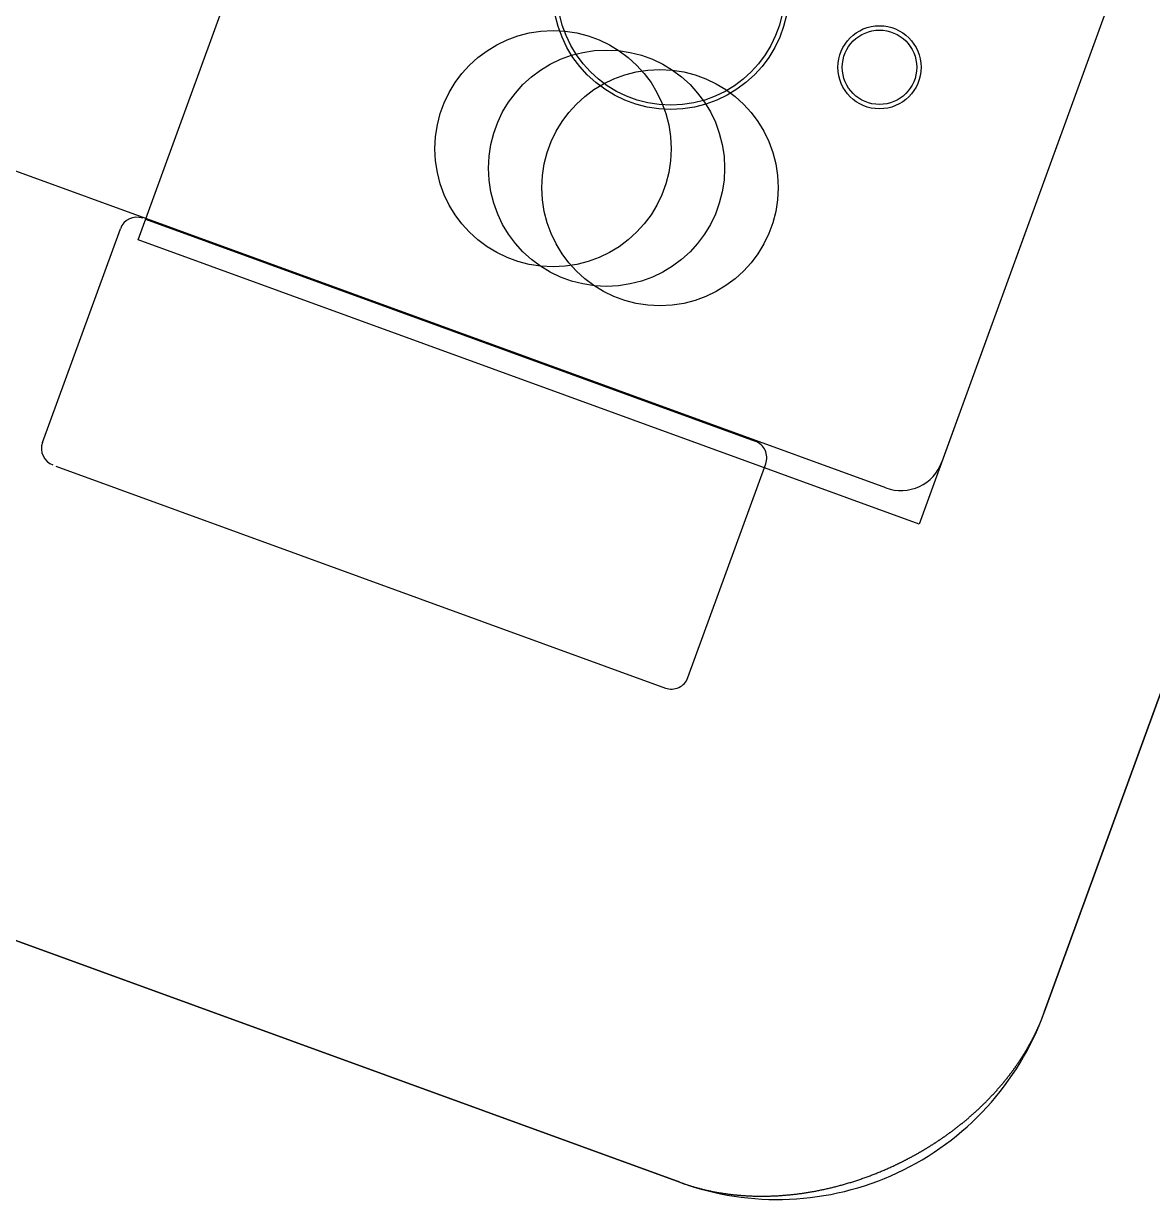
# Model space of a CAD drawing. Extents: x -14 to 315, y -179 to 16.
# Drawn here: x 98.6 to 124.41, y -120.1 to -93.24 of the extents above; entities that cross this region are included whole.
import ezdxf

# ---------------------------------------------------------------- set-up
doc = ezdxf.new("R2010")
doc.units = 0
doc.layers.add('BLACK', color=7, linetype='CONTINUOUS')

msp = doc.modelspace()

# ---------------------------------------------------------------- linework, layer by layer
at = {"layer": 'BLACK', "linetype": 'CONTINUOUS'}
for p, q in [((101.223729, -98.177889), (107.722111, -80.323729)), ((118.316047, -103.845586), (68.077653, -85.560263)), ((125.818003, -86.157979), (119.597744, -103.24796)), ((125.576271, -86.822111), (119.077889, -104.676271)), ((101.394739, -97.708042), (115.33038, -102.780201)), ((99.037771, -102.80957), (100.816276, -97.92317)), ((119.077889, -104.676271), (101.223729, -98.177889)), ((128.324245, -98.276868), (121.936666, -115.826557)), ((99.342618, -103.346198), (113.27826, -108.418357)), ((113.790945, -108.179288), (115.569449, -103.292886)), ((121.936698, -115.826481), (125.185889, -106.899402)), ((113.605551, -119.711362), (95.75133, -113.212941)), ((95.751407, -113.21297), (113.605566, -119.711352)), ((121.839051, -116.073766), (121.842969, -116.064546)), ((121.842969, -116.064546), (121.846869, -116.055318)), ((121.846869, -116.055318), (121.850745, -116.046093)), ((121.850745, -116.046093), (121.854604, -116.036861)), ((121.854604, -116.036861), (121.858439, -116.02763)), ((121.858439, -116.02763), (121.862256, -116.018393)), ((121.862256, -116.018393), (121.86605, -116.009158)), ((121.86605, -116.009158), (121.869826, -115.999916)), ((121.869826, -115.999916), (121.873579, -115.990676)), ((121.873579, -115.990676), (121.877313, -115.981429)), ((121.877313, -115.981429), (121.881025, -115.972185)), ((121.881025, -115.972185), (121.884718, -115.962933)), ((121.884718, -115.962933), (121.888389, -115.953684)), ((121.888389, -115.953684), (121.892041, -115.944427)), ((121.892041, -115.944427), (121.89567, -115.935173)), ((121.89567, -115.935173), (121.899281, -115.925912)), ((121.899281, -115.925912), (121.902869, -115.916654)), ((121.902869, -115.916654), (121.906438, -115.907388)), ((121.906438, -115.907388), (121.909985, -115.898125)), ((121.909985, -115.898125), (121.913513, -115.888855)), ((121.913513, -115.888855), (121.917019, -115.879588)), ((121.917019, -115.879588), (121.920506, -115.870314)), ((121.920506, -115.870314), (121.923971, -115.861042)), ((121.923971, -115.861042), (121.927417, -115.851763)), ((121.927417, -115.851763), (121.930841, -115.842486)), ((121.930841, -115.842486), (121.934246, -115.833203)), ((121.934246, -115.833203), (121.936698, -115.826481)), ((121.716372, -116.340049), (121.720895, -116.330904)), ((121.720895, -116.330904), (121.725394, -116.321762)), ((121.725394, -116.321762), (121.729874, -116.312611)), ((121.729874, -116.312611), (121.734332, -116.303463)), ((121.734332, -116.303463), (121.738771, -116.294307)), ((121.738771, -116.294307), (121.743187, -116.285152)), ((121.743187, -116.285152), (121.747585, -116.27599)), ((121.747585, -116.27599), (121.751959, -116.266829)), ((121.751959, -116.266829), (121.756315, -116.257661)), ((121.756315, -116.257661), (121.760648, -116.248495)), ((121.760648, -116.248495), (121.764962, -116.239321)), ((121.764962, -116.239321), (121.769253, -116.230149)), ((121.769253, -116.230149), (121.773526, -116.22097)), ((121.773526, -116.22097), (121.777776, -116.211792)), ((121.777776, -116.211792), (121.782007, -116.202607)), ((121.782007, -116.202607), (121.786215, -116.193424)), ((121.786215, -116.193424), (121.790405, -116.184233)), ((121.790405, -116.184233), (121.794571, -116.175045)), ((121.794571, -116.175045), (121.79872, -116.165849)), ((121.79872, -116.165849), (121.802845, -116.156655)), ((121.802845, -116.156655), (121.806952, -116.147453)), ((121.806952, -116.147453), (121.811035, -116.138254)), ((121.811035, -116.138254), (121.815101, -116.129047)), ((121.815101, -116.129047), (121.819143, -116.119842)), ((121.819143, -116.119842), (121.823167, -116.11063)), ((121.823167, -116.11063), (121.827168, -116.10142)), ((121.827168, -116.10142), (121.83115, -116.092203)), ((121.83115, -116.092203), (121.83511, -116.082988)), ((121.83511, -116.082988), (121.839051, -116.073766)), ((121.571036, -116.612782), (121.576185, -116.603739)), ((121.576185, -116.603739), (121.58131, -116.594697)), ((121.58131, -116.594697), (121.586417, -116.585647)), ((121.586417, -116.585647), (121.5915, -116.576598)), ((121.5915, -116.576598), (121.596566, -116.567541)), ((121.596566, -116.567541), (121.601607, -116.558484)), ((121.601607, -116.558484), (121.606631, -116.54942)), ((121.606631, -116.54942), (121.61163, -116.540356)), ((121.61163, -116.540356), (121.616612, -116.531284)), ((121.616612, -116.531284), (121.62157, -116.522214)), ((121.62157, -116.522214), (121.62651, -116.513135)), ((121.62651, -116.513135), (121.631426, -116.504057)), ((121.631426, -116.504057), (121.636324, -116.494972)), ((121.636324, -116.494972), (121.641198, -116.485887)), ((121.641198, -116.485887), (121.646054, -116.476794)), ((121.646054, -116.476794), (121.650887, -116.467703)), ((121.650887, -116.467703), (121.655701, -116.458604)), ((121.655701, -116.458604), (121.660492, -116.449506)), ((121.660492, -116.449506), (121.665265, -116.4404)), ((121.665265, -116.4404), (121.670014, -116.431295)), ((121.670014, -116.431295), (121.674745, -116.422183)), ((121.674745, -116.422183), (121.679453, -116.413071)), ((121.679453, -116.413071), (121.684142, -116.403952)), ((121.684142, -116.403952), (121.688808, -116.394835)), ((121.688808, -116.394835), (121.693455, -116.385709)), ((121.693455, -116.385709), (121.698079, -116.376585)), ((121.698079, -116.376585), (121.702685, -116.367453)), ((121.702685, -116.367453), (121.707267, -116.358323)), ((121.707267, -116.358323), (121.711831, -116.349185)), ((121.711831, -116.349185), (121.716372, -116.340049)), ((121.406883, -116.882134), (121.41266, -116.873215)), ((121.41266, -116.873215), (121.418413, -116.864296)), ((121.418413, -116.864296), (121.424148, -116.855368)), ((121.424148, -116.855368), (121.429858, -116.84644)), ((121.429858, -116.84644), (121.435551, -116.837504)), ((121.435551, -116.837504), (121.44122, -116.828567)), ((121.44122, -116.828567), (121.446872, -116.819621)), ((121.446872, -116.819621), (121.452499, -116.810676)), ((121.452499, -116.810676), (121.458108, -116.801722)), ((121.458108, -116.801722), (121.463693, -116.792768)), ((121.463693, -116.792768), (121.469261, -116.783805)), ((121.469261, -116.783805), (121.474804, -116.774843)), ((121.474804, -116.774843), (121.48033, -116.765871)), ((121.48033, -116.765871), (121.485832, -116.7569)), ((121.485832, -116.7569), (121.491315, -116.747921)), ((121.491315, -116.747921), (121.496775, -116.738942)), ((121.496775, -116.738942), (121.502217, -116.729954)), ((121.502217, -116.729954), (121.507635, -116.720966)), ((121.507635, -116.720966), (121.513035, -116.71197)), ((121.513035, -116.71197), (121.518411, -116.702975)), ((121.518411, -116.702975), (121.523769, -116.693971)), ((121.523769, -116.693971), (121.529103, -116.684967)), ((121.529103, -116.684967), (121.53442, -116.675955)), ((121.53442, -116.675955), (121.539712, -116.666944)), ((121.539712, -116.666944), (121.544986, -116.657924)), ((121.544986, -116.657924), (121.550237, -116.648905)), ((121.550237, -116.648905), (121.55547, -116.639878)), ((121.55547, -116.639878), (121.560678, -116.630851)), ((121.560678, -116.630851), (121.565869, -116.621816)), ((121.565869, -116.621816), (121.571036, -116.612782)), ((121.223918, -117.147377), (121.230321, -117.138608)), ((121.230321, -117.138608), (121.2367, -117.129838)), ((121.2367, -117.129838), (121.243061, -117.121058)), ((121.243061, -117.121058), (121.249398, -117.112278)), ((121.249398, -117.112278), (121.255717, -117.103487)), ((121.255717, -117.103487), (121.262013, -117.094696)), ((121.262013, -117.094696), (121.26829, -117.085895)), ((121.26829, -117.085895), (121.274544, -117.077093)), ((121.274544, -117.077093), (121.28078, -117.068281)), ((121.28078, -117.068281), (121.286992, -117.059469)), ((121.286992, -117.059469), (121.293187, -117.050647)), ((121.293187, -117.050647), (121.299357, -117.041824)), ((121.299357, -117.041824), (121.30551, -117.032992)), ((121.30551, -117.032992), (121.311639, -117.024159)), ((121.311639, -117.024159), (121.31775, -117.015317)), ((121.31775, -117.015317), (121.323837, -117.006474)), ((121.323837, -117.006474), (121.329906, -116.997621)), ((121.329906, -116.997621), (121.335951, -116.988769)), ((121.335951, -116.988769), (121.341979, -116.979906)), ((121.341979, -116.979906), (121.347982, -116.971044)), ((121.347982, -116.971044), (121.353968, -116.962172)), ((121.353968, -116.962172), (121.35993, -116.9533)), ((121.35993, -116.9533), (121.365874, -116.944418)), ((121.365874, -116.944418), (121.371793, -116.935536)), ((121.371793, -116.935536), (121.377696, -116.926645)), ((121.377696, -116.926645), (121.383574, -116.917754)), ((121.383574, -116.917754), (121.389434, -116.908854)), ((121.389434, -116.908854), (121.39527, -116.899953)), ((121.39527, -116.899953), (121.401089, -116.891043)), ((121.401089, -116.891043), (121.406883, -116.882134)), ((121.015216, -117.416243), (121.022256, -117.407665)), ((121.022256, -117.407665), (121.029279, -117.399077)), ((121.029279, -117.399077), (121.036278, -117.390486)), ((121.036278, -117.390486), (121.043259, -117.381884)), ((121.043259, -117.381884), (121.050217, -117.37328)), ((121.050217, -117.37328), (121.057158, -117.364665)), ((121.057158, -117.364665), (121.064074, -117.356048)), ((121.064074, -117.356048), (121.070974, -117.347421)), ((121.070974, -117.347421), (121.077849, -117.338792)), ((121.077849, -117.338792), (121.084708, -117.330152)), ((121.084708, -117.330152), (121.091542, -117.32151)), ((121.091542, -117.32151), (121.098359, -117.312857)), ((121.098359, -117.312857), (121.105152, -117.304203)), ((121.105152, -117.304203), (121.111928, -117.295539)), ((121.111928, -117.295539), (121.118679, -117.286872)), ((121.118679, -117.286872), (121.125414, -117.278195)), ((121.125414, -117.278195), (121.132124, -117.269517)), ((121.132124, -117.269517), (121.138817, -117.260828)), ((121.138817, -117.260828), (121.145486, -117.252138)), ((121.145486, -117.252138), (121.152138, -117.243437)), ((121.152138, -117.243437), (121.158766, -117.234735)), ((121.158766, -117.234735), (121.165376, -117.226023)), ((121.165376, -117.226023), (121.171962, -117.217309)), ((121.171962, -117.217309), (121.178531, -117.208585)), ((121.178531, -117.208585), (121.185076, -117.19986)), ((121.185076, -117.19986), (121.191603, -117.191124)), ((121.191603, -117.191124), (121.198106, -117.182388)), ((121.198106, -117.182388), (121.204592, -117.173641)), ((121.204592, -117.173641), (121.211054, -117.164893)), ((121.211054, -117.164893), (121.217498, -117.156136)), ((121.217498, -117.156136), (121.223918, -117.147377)), ((120.779144, -117.687112), (120.786832, -117.678764)), ((120.786832, -117.678764), (120.794504, -117.670405)), ((120.794504, -117.670405), (120.802152, -117.662042)), ((120.802152, -117.662042), (120.809784, -117.653667)), ((120.809784, -117.653667), (120.817392, -117.645288)), ((120.817392, -117.645288), (120.824983, -117.636898)), ((120.824983, -117.636898), (120.832551, -117.628504)), ((120.832551, -117.628504), (120.840103, -117.620098)), ((120.840103, -117.620098), (120.84763, -117.611689)), ((120.84763, -117.611689), (120.855142, -117.603268)), ((120.855142, -117.603268), (120.862629, -117.594844)), ((120.862629, -117.594844), (120.8701, -117.586409)), ((120.8701, -117.586409), (120.877547, -117.57797)), ((120.877547, -117.57797), (120.884977, -117.56952)), ((120.884977, -117.56952), (120.892384, -117.561066)), ((120.892384, -117.561066), (120.899774, -117.552602)), ((120.899774, -117.552602), (120.90714, -117.544134)), ((120.90714, -117.544134), (120.914489, -117.535655)), ((120.914489, -117.535655), (120.921814, -117.527172)), ((120.921814, -117.527172), (120.929123, -117.518679)), ((120.929123, -117.518679), (120.936408, -117.510183)), ((120.936408, -117.510183), (120.943676, -117.501675)), ((120.943676, -117.501675), (120.95092, -117.493165)), ((120.95092, -117.493165), (120.958147, -117.484643)), ((120.958147, -117.484643), (120.965351, -117.476119)), ((120.965351, -117.476119), (120.972537, -117.467584)), ((120.972537, -117.467584), (120.9797, -117.459046)), ((120.9797, -117.459046), (120.986845, -117.450497)), ((120.986845, -117.450497), (120.993967, -117.441946)), ((120.993967, -117.441946), (121.001072, -117.433384)), ((121.001072, -117.433384), (121.008153, -117.424819)), ((121.008153, -117.424819), (121.015216, -117.416243)), ((120.514291, -117.957987), (120.52263, -117.949918)), ((120.52263, -117.949918), (120.530947, -117.941843)), ((120.530947, -117.941843), (120.539248, -117.933755)), ((120.539248, -117.933755), (120.547526, -117.925661)), ((120.547526, -117.925661), (120.555788, -117.917555)), ((120.555788, -117.917555), (120.564028, -117.909444)), ((120.564028, -117.909444), (120.572251, -117.901319)), ((120.572251, -117.901319), (120.580452, -117.89319)), ((120.580452, -117.89319), (120.588637, -117.885048)), ((120.588637, -117.885048), (120.596799, -117.8769)), ((120.596799, -117.8769), (120.604945, -117.86874)), ((120.604945, -117.86874), (120.613068, -117.860575)), ((120.613068, -117.860575), (120.621175, -117.852398)), ((120.621175, -117.852398), (120.629258, -117.844215)), ((120.629258, -117.844215), (120.637326, -117.83602)), ((120.637326, -117.83602), (120.645371, -117.827821)), ((120.645371, -117.827821), (120.6534, -117.819609)), ((120.6534, -117.819609), (120.661405, -117.811392)), ((120.661405, -117.811392), (120.669394, -117.803162)), ((120.669394, -117.803162), (120.677361, -117.794929)), ((120.677361, -117.794929), (120.685311, -117.786683)), ((120.685311, -117.786683), (120.693237, -117.778432)), ((120.693237, -117.778432), (120.701148, -117.770169)), ((120.701148, -117.770169), (120.709035, -117.761902)), ((120.709035, -117.761902), (120.716906, -117.753623)), ((120.716906, -117.753623), (120.724753, -117.745339)), ((120.724753, -117.745339), (120.732585, -117.737043)), ((120.732585, -117.737043), (120.740392, -117.728744)), ((120.740392, -117.728744), (120.748184, -117.720432)), ((120.748184, -117.720432), (120.755952, -117.712116)), ((120.755952, -117.712116), (120.763704, -117.703788)), ((120.763704, -117.703788), (120.771432, -117.695456)), ((120.771432, -117.695456), (120.779144, -117.687112)), ((120.228563, -118.218736), (120.237516, -118.211)), ((120.237516, -118.211), (120.246454, -118.203251)), ((120.246454, -118.203251), (120.255371, -118.195494)), ((120.255371, -118.195494), (120.264273, -118.187723)), ((120.264273, -118.187723), (120.273153, -118.179945)), ((120.273153, -118.179945), (120.282018, -118.172153)), ((120.282018, -118.172153), (120.290862, -118.164353)), ((120.290862, -118.164353), (120.29969, -118.15654)), ((120.29969, -118.15654), (120.308497, -118.14872)), ((120.308497, -118.14872), (120.317289, -118.140886)), ((120.317289, -118.140886), (120.326059, -118.133045)), ((120.326059, -118.133045), (120.334814, -118.125191)), ((120.334814, -118.125191), (120.343546, -118.117329)), ((120.343546, -118.117329), (120.352264, -118.109454)), ((120.352264, -118.109454), (120.360959, -118.101572)), ((120.360959, -118.101572), (120.36964, -118.093677)), ((120.36964, -118.093677), (120.378298, -118.085775)), ((120.378298, -118.085775), (120.386941, -118.07786)), ((120.386941, -118.07786), (120.395562, -118.069938)), ((120.395562, -118.069938), (120.404167, -118.062003)), ((120.404167, -118.062003), (120.41275, -118.054061)), ((120.41275, -118.054061), (120.421318, -118.046106)), ((120.421318, -118.046106), (120.429864, -118.038145)), ((120.429864, -118.038145), (120.438394, -118.030171)), ((120.438394, -118.030171), (120.446901, -118.02219)), ((120.446901, -118.02219), (120.455394, -118.014196)), ((120.455394, -118.014196), (120.463863, -118.006196)), ((120.463863, -118.006196), (120.472317, -117.998183)), ((120.472317, -117.998183), (120.480749, -117.990164)), ((120.480749, -117.990164), (120.489165, -117.982132)), ((120.489165, -117.982132), (120.497558, -117.974094)), ((120.497558, -117.974094), (120.505936, -117.966044)), ((120.505936, -117.966044), (120.514291, -117.957987)), ((119.894424, -118.489718), (119.904004, -118.4824)), ((119.904004, -118.4824), (119.913571, -118.475068)), ((119.913571, -118.475068), (119.923118, -118.467725)), ((119.923118, -118.467725), (119.932652, -118.460368)), ((119.932652, -118.460368), (119.942165, -118.453001)), ((119.942165, -118.453001), (119.951665, -118.445619)), ((119.951665, -118.445619), (119.961145, -118.438227)), ((119.961145, -118.438227), (119.970611, -118.430821)), ((119.970611, -118.430821), (119.980057, -118.423405)), ((119.980057, -118.423405), (119.989489, -118.415975)), ((119.989489, -118.415975), (119.9989, -118.408535)), ((119.9989, -118.408535), (120.008298, -118.401081)), ((120.008298, -118.401081), (120.017676, -118.393617)), ((120.017676, -118.393617), (120.027039, -118.386139)), ((120.027039, -118.386139), (120.036382, -118.378651)), ((120.036382, -118.378651), (120.045711, -118.371149)), ((120.045711, -118.371149), (120.055019, -118.363638)), ((120.055019, -118.363638), (120.064313, -118.356113)), ((120.064313, -118.356113), (120.073587, -118.348579)), ((120.073587, -118.348579), (120.082846, -118.34103)), ((120.082846, -118.34103), (120.092085, -118.333473)), ((120.092085, -118.333473), (120.101309, -118.325901)), ((120.101309, -118.325901), (120.110513, -118.318321)), ((120.110513, -118.318321), (120.119702, -118.310726)), ((120.119702, -118.310726), (120.12887, -118.303123)), ((120.12887, -118.303123), (120.138024, -118.295506)), ((120.138024, -118.295506), (120.147156, -118.28788)), ((120.147156, -118.28788), (120.156275, -118.280241)), ((120.156275, -118.280241), (120.165372, -118.272593)), ((120.165372, -118.272593), (120.174454, -118.264931)), ((120.174454, -118.264931), (120.183516, -118.25726)), ((120.183516, -118.25726), (120.192562, -118.249576)), ((120.192562, -118.249576), (120.201588, -118.241884)), ((120.201588, -118.241884), (120.210599, -118.234178)), ((120.210599, -118.234178), (120.219588, -118.226464)), ((120.219588, -118.226464), (120.228563, -118.218736)), ((119.518442, -118.758144), (119.528619, -118.751333)), ((119.528619, -118.751333), (119.538784, -118.744508)), ((119.538784, -118.744508), (119.548931, -118.737669)), ((119.548931, -118.737669), (119.559067, -118.730815)), ((119.559067, -118.730815), (119.569185, -118.723948)), ((119.569185, -118.723948), (119.57929, -118.717066)), ((119.57929, -118.717066), (119.589378, -118.710171)), ((119.589378, -118.710171), (119.599454, -118.70326)), ((119.599454, -118.70326), (119.609511, -118.696338)), ((119.609511, -118.696338), (119.619557, -118.6894)), ((119.619557, -118.6894), (119.629584, -118.682449)), ((119.629584, -118.682449), (119.639599, -118.675483)), ((119.639599, -118.675483), (119.649596, -118.668506)), ((119.649596, -118.668506), (119.65958, -118.661513)), ((119.65958, -118.661513), (119.669546, -118.654508)), ((119.669546, -118.654508), (119.679499, -118.647487)), ((119.679499, -118.647487), (119.689435, -118.640455)), ((119.689435, -118.640455), (119.699357, -118.633408)), ((119.699357, -118.633408), (119.709261, -118.626349)), ((119.709261, -118.626349), (119.719151, -118.619274)), ((119.719151, -118.619274), (119.729024, -118.612189)), ((119.729024, -118.612189), (119.738883, -118.605088)), ((119.738883, -118.605088), (119.748724, -118.597975)), ((119.748724, -118.597975), (119.758552, -118.590848)), ((119.758552, -118.590848), (119.768361, -118.583709)), ((119.768361, -118.583709), (119.778156, -118.576556)), ((119.778156, -118.576556), (119.787933, -118.569391)), ((119.787933, -118.569391), (119.797697, -118.562211)), ((119.797697, -118.562211), (119.807442, -118.55502)), ((119.807442, -118.55502), (119.817173, -118.547815)), ((119.817173, -118.547815), (119.826885, -118.540598)), ((119.826885, -118.540598), (119.836584, -118.533367)), ((119.836584, -118.533367), (119.846264, -118.526125)), ((119.846264, -118.526125), (119.85593, -118.518868)), ((119.85593, -118.518868), (119.865576, -118.5116)), ((119.865576, -118.5116), (119.87521, -118.504318)), ((119.87521, -118.504318), (119.884823, -118.497025)), ((119.884823, -118.497025), (119.894424, -118.489718)), ((119.078447, -119.030754), (119.089189, -119.024582)), ((119.089189, -119.024582), (119.099919, -119.018393)), ((119.099919, -119.018393), (119.110637, -119.012188)), ((119.110637, -119.012188), (119.121343, -119.005967)), ((119.121343, -119.005967), (119.132036, -118.999731)), ((119.132036, -118.999731), (119.142718, -118.993478)), ((119.142718, -118.993478), (119.153385, -118.987209)), ((119.153385, -118.987209), (119.164042, -118.980925)), ((119.164042, -118.980925), (119.174685, -118.974625)), ((119.174685, -118.974625), (119.185316, -118.968308)), ((119.185316, -118.968308), (119.195933, -118.961977)), ((119.195933, -118.961977), (119.206539, -118.955629)), ((119.206539, -118.955629), (119.217131, -118.949267)), ((119.217131, -118.949267), (119.227711, -118.942888)), ((119.227711, -118.942888), (119.238277, -118.936494)), ((119.238277, -118.936494), (119.248831, -118.930084)), ((119.248831, -118.930084), (119.25937, -118.92366)), ((119.25937, -118.92366), (119.269898, -118.917219)), ((119.269898, -118.917219), (119.280411, -118.910763)), ((119.280411, -118.910763), (119.290913, -118.904292)), ((119.290913, -118.904292), (119.301399, -118.897806)), ((119.301399, -118.897806), (119.311874, -118.891304)), ((119.311874, -118.891304), (119.322333, -118.884788)), ((119.322333, -118.884788), (119.332781, -118.878255)), ((119.332781, -118.878255), (119.343213, -118.871709)), ((119.343213, -118.871709), (119.353634, -118.865146)), ((119.353634, -118.865146), (119.364039, -118.85857)), ((119.364039, -118.85857), (119.374432, -118.851977)), ((119.374432, -118.851977), (119.384809, -118.845371)), ((119.384809, -118.845371), (119.395175, -118.838748)), ((119.395175, -118.838748), (119.405524, -118.832112)), ((119.405524, -118.832112), (119.415861, -118.82546)), ((119.415861, -118.82546), (119.426183, -118.818795)), ((119.426183, -118.818795), (119.436492, -118.812113)), ((119.436492, -118.812113), (119.446785, -118.805419)), ((119.446785, -118.805419), (119.457066, -118.798708)), ((119.457066, -118.798708), (119.46733, -118.791984)), ((119.46733, -118.791984), (119.477582, -118.785244)), ((119.477582, -118.785244), (119.487818, -118.778491)), ((119.487818, -118.778491), (119.498041, -118.771723)), ((119.498041, -118.771723), (119.508247, -118.764941)), ((119.508247, -118.764941), (119.518442, -118.758144)), ((118.572338, -119.296599), (118.583566, -119.29121)), ((118.583566, -119.29121), (118.594784, -119.285803)), ((118.594784, -119.285803), (118.605993, -119.280378)), ((118.605993, -119.280378), (118.617194, -119.274935)), ((118.617194, -119.274935), (118.628385, -119.269475)), ((118.628385, -119.269475), (118.639567, -119.263997)), ((118.639567, -119.263997), (118.650739, -119.258501)), ((118.650739, -119.258501), (118.661903, -119.252987)), ((118.661903, -119.252987), (118.673056, -119.247456)), ((118.673056, -119.247456), (118.6842, -119.241907)), ((118.6842, -119.241907), (118.695335, -119.236341)), ((118.695335, -119.236341), (118.70646, -119.230757)), ((118.70646, -119.230757), (118.717575, -119.225156)), ((118.717575, -119.225156), (118.72868, -119.219537)), ((118.72868, -119.219537), (118.739775, -119.213901)), ((118.739775, -119.213901), (118.750861, -119.208247)), ((118.750861, -119.208247), (118.761936, -119.202576)), ((118.761936, -119.202576), (118.773002, -119.196888)), ((118.773002, -119.196888), (118.784057, -119.191183)), ((118.784057, -119.191183), (118.795102, -119.18546)), ((118.795102, -119.18546), (118.806136, -119.17972)), ((118.806136, -119.17972), (118.817161, -119.173963)), ((118.817161, -119.173963), (118.828174, -119.168189)), ((118.828174, -119.168189), (118.839178, -119.162398)), ((118.839178, -119.162398), (118.85017, -119.15659)), ((118.85017, -119.15659), (118.861152, -119.150764)), ((118.861152, -119.150764), (118.872123, -119.144922)), ((118.872123, -119.144922), (118.883084, -119.139063)), ((118.883084, -119.139063), (118.894033, -119.133187)), ((118.894033, -119.133187), (118.904972, -119.127294)), ((118.904972, -119.127294), (118.915899, -119.121385)), ((118.915899, -119.121385), (118.926816, -119.115459)), ((118.926816, -119.115459), (118.937721, -119.109516)), ((118.937721, -119.109516), (118.948616, -119.103556)), ((118.948616, -119.103556), (118.959498, -119.09758)), ((118.959498, -119.09758), (118.97037, -119.091587)), ((118.97037, -119.091587), (118.98123, -119.085577)), ((118.98123, -119.085577), (118.992079, -119.079551)), ((118.992079, -119.079551), (119.002915, -119.073509)), ((119.002915, -119.073509), (119.013742, -119.06745)), ((119.013742, -119.06745), (119.024555, -119.061375)), ((119.024555, -119.061375), (119.035357, -119.055283)), ((119.035357, -119.055283), (119.046147, -119.049176)), ((119.046147, -119.049176), (119.056926, -119.043051)), ((119.056926, -119.043051), (119.067692, -119.036911)), ((119.067692, -119.036911), (119.078447, -119.030754)), ((117.931555, -119.568848), (117.954775, -119.560154)), ((117.954775, -119.560154), (117.977974, -119.551381)), ((117.977974, -119.551381), (118.001154, -119.542531)), ((118.001154, -119.542531), (118.024313, -119.533603)), ((118.024313, -119.533603), (118.04745, -119.524598)), ((118.04745, -119.524598), (118.070566, -119.515515)), ((118.070566, -119.515515), (118.093659, -119.506355)), ((118.093659, -119.506355), (118.116728, -119.497119)), ((118.116728, -119.497119), (118.139774, -119.487805)), ((118.139774, -119.487805), (118.162796, -119.478415)), ((118.162796, -119.478415), (118.185792, -119.468949)), ((118.185792, -119.468949), (118.208763, -119.459408)), ((118.208763, -119.459408), (118.231708, -119.44979)), ((118.231708, -119.44979), (118.254626, -119.440097)), ((118.254626, -119.440097), (118.277517, -119.430328)), ((118.277517, -119.430328), (118.30038, -119.420485)), ((118.30038, -119.420485), (118.323214, -119.410566)), ((118.323214, -119.410566), (118.346019, -119.400573)), ((118.346019, -119.400573), (118.368794, -119.390506)), ((118.368794, -119.390506), (118.39154, -119.380365)), ((118.39154, -119.380365), (118.414254, -119.37015)), ((118.414254, -119.37015), (118.436936, -119.359861)), ((118.436936, -119.359861), (118.459587, -119.349499)), ((118.459587, -119.349499), (118.482205, -119.339064)), ((118.482205, -119.339064), (118.50479, -119.328556)), ((118.50479, -119.328556), (118.516069, -119.323275)), ((118.516069, -119.323275), (118.52734, -119.317976)), ((118.52734, -119.317976), (118.538603, -119.312659)), ((118.538603, -119.312659), (118.549857, -119.307323)), ((118.549857, -119.307323), (118.561102, -119.30197)), ((118.561102, -119.30197), (118.572338, -119.296599)), ((113.605566, -119.711352), (113.624137, -119.718069)), ((113.624137, -119.718069), (113.642754, -119.724717)), ((113.642754, -119.724717), (113.661417, -119.731297)), ((113.661417, -119.731297), (113.680126, -119.737808)), ((113.680126, -119.737808), (113.698881, -119.744251)), ((113.698881, -119.744251), (113.717682, -119.750625)), ((113.717682, -119.750625), (113.736528, -119.75693)), ((113.736528, -119.75693), (113.755421, -119.763166)), ((113.755421, -119.763166), (113.774359, -119.769332)), ((113.774359, -119.769332), (113.793342, -119.77543)), ((113.793342, -119.77543), (113.812371, -119.781458)), ((113.812371, -119.781458), (113.831445, -119.787417)), ((113.831445, -119.787417), (113.850565, -119.793306)), ((113.850565, -119.793306), (113.86973, -119.799125)), ((113.86973, -119.799125), (113.88894, -119.804875)), ((113.88894, -119.804875), (113.908196, -119.810554)), ((113.908196, -119.810554), (113.927496, -119.816164)), ((113.927496, -119.816164), (113.946842, -119.821703)), ((113.946842, -119.821703), (113.966233, -119.827172)), ((113.966233, -119.827172), (113.985668, -119.83257)), ((117.064023, -119.834211), (117.087557, -119.828508)), ((117.087557, -119.828508), (117.111093, -119.822723)), ((117.111093, -119.822723), (117.13463, -119.816856)), ((117.13463, -119.816856), (117.158167, -119.810905)), ((117.158167, -119.810905), (117.181705, -119.804873)), ((117.181705, -119.804873), (117.205242, -119.798757)), ((117.205242, -119.798757), (117.228778, -119.79256)), ((117.228778, -119.79256), (117.252313, -119.78628)), ((117.252313, -119.78628), (117.275845, -119.779918)), ((117.275845, -119.779918), (117.299375, -119.773474)), ((117.299375, -119.773474), (117.322901, -119.766948)), ((117.322901, -119.766948), (117.346424, -119.760339)), ((117.346424, -119.760339), (117.369942, -119.753649)), ((117.369942, -119.753649), (117.393455, -119.746878)), ((117.393455, -119.746878), (117.416963, -119.740024)), ((117.416963, -119.740024), (117.440464, -119.733089)), ((117.440464, -119.733089), (117.463959, -119.726073)), ((117.463959, -119.726073), (117.487447, -119.718975)), ((117.487447, -119.718975), (117.510926, -119.711796)), ((117.510926, -119.711796), (117.534398, -119.704536)), ((117.534398, -119.704536), (117.55786, -119.697195)), ((117.55786, -119.697195), (117.581313, -119.689774)), ((117.581313, -119.689774), (117.604755, -119.682271)), ((117.604755, -119.682271), (117.628187, -119.674688)), ((117.628187, -119.674688), (117.651608, -119.667025)), ((117.651608, -119.667025), (117.675016, -119.659281)), ((117.675016, -119.659281), (117.698412, -119.651457)), ((117.698412, -119.651457), (117.721795, -119.643554)), ((117.721795, -119.643554), (117.745164, -119.63557)), ((117.745164, -119.63557), (117.768519, -119.627507)), ((117.768519, -119.627507), (117.791859, -119.619364)), ((117.791859, -119.619364), (117.815184, -119.611142)), ((117.815184, -119.611142), (117.838493, -119.602841)), ((117.838493, -119.602841), (117.861785, -119.594461)), ((117.861785, -119.594461), (117.88506, -119.586002)), ((117.88506, -119.586002), (117.908316, -119.577464)), ((117.908316, -119.577464), (117.931555, -119.568848)), ((113.985668, -119.83257), (114.005148, -119.837898)), ((114.005148, -119.837898), (114.024673, -119.843156)), ((114.024673, -119.843156), (114.044242, -119.848342)), ((114.044242, -119.848342), (114.063856, -119.853458)), ((114.063856, -119.853458), (114.083515, -119.858502)), ((114.083515, -119.858502), (114.103217, -119.863476)), ((114.103217, -119.863476), (114.122964, -119.868378)), ((114.122964, -119.868378), (114.142755, -119.873208)), ((114.142755, -119.873208), (114.16259, -119.877967)), ((114.16259, -119.877967), (114.182469, -119.882655)), ((114.182469, -119.882655), (114.202392, -119.88727)), ((114.202392, -119.88727), (114.222358, -119.891814)), ((114.222358, -119.891814), (114.242368, -119.896285)), ((114.242368, -119.896285), (114.262422, -119.900684)), ((114.262422, -119.900684), (114.282519, -119.905011)), ((114.282519, -119.905011), (114.302659, -119.909266)), ((114.302659, -119.909266), (114.322842, -119.913447)), ((114.322842, -119.913447), (114.343068, -119.917556)), ((114.343068, -119.917556), (114.363337, -119.921593)), ((114.363337, -119.921593), (114.383649, -119.925556)), ((114.383649, -119.925556), (114.404003, -119.929446)), ((114.404003, -119.929446), (114.4244, -119.933262)), ((114.4244, -119.933262), (114.444839, -119.937005)), ((114.444839, -119.937005), (114.46532, -119.940675)), ((114.46532, -119.940675), (114.485844, -119.944271)), ((114.485844, -119.944271), (114.506409, -119.947793)), ((114.506409, -119.947793), (114.527016, -119.951241)), ((114.527016, -119.951241), (114.547665, -119.954615)), ((114.547665, -119.954615), (114.568355, -119.957915)), ((114.568355, -119.957915), (114.589086, -119.96114)), ((114.589086, -119.96114), (114.609858, -119.964291)), ((114.609858, -119.964291), (114.630672, -119.967367)), ((114.630672, -119.967367), (114.651526, -119.970368)), ((114.651526, -119.970368), (114.672421, -119.973294)), ((114.672421, -119.973294), (114.693356, -119.976146)), ((114.693356, -119.976146), (114.714332, -119.978922)), ((114.714332, -119.978922), (114.735348, -119.981622)), ((114.735348, -119.981622), (114.756403, -119.984248)), ((114.756403, -119.984248), (114.777498, -119.986797)), ((114.777498, -119.986797), (114.798633, -119.989271)), ((114.798633, -119.989271), (114.819807, -119.991669)), ((114.819807, -119.991669), (114.841021, -119.993991)), ((114.841021, -119.993991), (114.862273, -119.996236)), ((114.862273, -119.996236), (114.883564, -119.998405)), ((114.883564, -119.998405), (114.904894, -120.000498)), ((114.904894, -120.000498), (114.926262, -120.002515)), ((114.926262, -120.002515), (114.947668, -120.004454)), ((114.947668, -120.004454), (114.969112, -120.006317)), ((114.969112, -120.006317), (114.990594, -120.008102)), ((114.990594, -120.008102), (115.012113, -120.009811)), ((115.012113, -120.009811), (115.033669, -120.011442)), ((115.033669, -120.011442), (115.055263, -120.012996)), ((115.055263, -120.012996), (115.076893, -120.014472)), ((115.076893, -120.014472), (115.09856, -120.015871)), ((115.09856, -120.015871), (115.120263, -120.017192)), ((115.120263, -120.017192), (115.142003, -120.018435)), ((115.142003, -120.018435), (115.163778, -120.0196)), ((115.163778, -120.0196), (115.185588, -120.020687)), ((115.185588, -120.020687), (115.207435, -120.021695)), ((115.207435, -120.021695), (115.229316, -120.022625)), ((115.229316, -120.022625), (115.251232, -120.023476)), ((115.251232, -120.023476), (115.273182, -120.024249)), ((115.273182, -120.024249), (115.295167, -120.024943)), ((115.295167, -120.024943), (115.317186, -120.025558)), ((115.317186, -120.025558), (115.339238, -120.026094)), ((115.339238, -120.026094), (115.361324, -120.02655)), ((115.361324, -120.02655), (115.383444, -120.026928)), ((115.383444, -120.026928), (115.405596, -120.027226)), ((115.405596, -120.027226), (115.42778, -120.027444)), ((115.42778, -120.027444), (115.449998, -120.027583)), ((115.449998, -120.027583), (115.472247, -120.027642)), ((115.472247, -120.027642), (115.494527, -120.027621)), ((115.494527, -120.027621), (115.51684, -120.02752)), ((115.51684, -120.02752), (115.539183, -120.027339)), ((115.539183, -120.027339), (115.561557, -120.027078)), ((115.561557, -120.027078), (115.583962, -120.026736)), ((115.583962, -120.026736), (115.606397, -120.026314)), ((115.606397, -120.026314), (115.628862, -120.025812)), ((115.628862, -120.025812), (115.651356, -120.025228)), ((115.651356, -120.025228), (115.673879, -120.024564)), ((115.673879, -120.024564), (115.696432, -120.02382)), ((115.696432, -120.02382), (115.719012, -120.022994)), ((115.719012, -120.022994), (115.741621, -120.022087)), ((115.741621, -120.022087), (115.764258, -120.021099)), ((115.764258, -120.021099), (115.786923, -120.02003)), ((115.786923, -120.02003), (115.809614, -120.018879)), ((115.809614, -120.018879), (115.832332, -120.017647)), ((115.832332, -120.017647), (115.855077, -120.016333)), ((115.855077, -120.016333), (115.877848, -120.014938)), ((115.877848, -120.014938), (115.900644, -120.013461)), ((115.900644, -120.013461), (115.923466, -120.011902)), ((115.923466, -120.011902), (115.946313, -120.010262)), ((115.946313, -120.010262), (115.969184, -120.008539)), ((115.969184, -120.008539), (115.992079, -120.006735)), ((115.992079, -120.006735), (116.014998, -120.004848)), ((116.014998, -120.004848), (116.037941, -120.002879)), ((116.037941, -120.002879), (116.060907, -120.000828)), ((116.060907, -120.000828), (116.083895, -119.998695)), ((116.083895, -119.998695), (116.106906, -119.996479)), ((116.106906, -119.996479), (116.129938, -119.99418)), ((116.129938, -119.99418), (116.152992, -119.9918)), ((116.152992, -119.9918), (116.176066, -119.989336)), ((116.176066, -119.989336), (116.199162, -119.98679)), ((116.199162, -119.98679), (116.222277, -119.984162)), ((116.222277, -119.984162), (116.245412, -119.98145)), ((116.245412, -119.98145), (116.268567, -119.978656)), ((116.268567, -119.978656), (116.29174, -119.975779)), ((116.29174, -119.975779), (116.314932, -119.972819)), ((116.314932, -119.972819), (116.338141, -119.969776)), ((116.338141, -119.969776), (116.361369, -119.966651)), ((116.361369, -119.966651), (116.384613, -119.963442)), ((116.384613, -119.963442), (116.407874, -119.96015)), ((116.407874, -119.96015), (116.431152, -119.956775)), ((116.431152, -119.956775), (116.454445, -119.953317)), ((116.454445, -119.953317), (116.477753, -119.949776)), ((116.477753, -119.949776), (116.501076, -119.946151)), ((116.501076, -119.946151), (116.524414, -119.942444)), ((116.524414, -119.942444), (116.547765, -119.938653)), ((116.547765, -119.938653), (116.57113, -119.934779)), ((116.57113, -119.934779), (116.594508, -119.930822)), ((116.594508, -119.930822), (116.617898, -119.926782)), ((116.617898, -119.926782), (116.641301, -119.922658)), ((116.641301, -119.922658), (116.664714, -119.918452)), ((116.664714, -119.918452), (116.688139, -119.914161)), ((116.688139, -119.914161), (116.711574, -119.909788)), ((116.711574, -119.909788), (116.73502, -119.905332)), ((116.73502, -119.905332), (116.758475, -119.900792)), ((116.758475, -119.900792), (116.781939, -119.896169)), ((116.781939, -119.896169), (116.805411, -119.891463)), ((116.805411, -119.891463), (116.828891, -119.886673)), ((116.828891, -119.886673), (116.852379, -119.881801)), ((116.852379, -119.881801), (116.875874, -119.876845)), ((116.875874, -119.876845), (116.899376, -119.871806)), ((116.899376, -119.871806), (116.922883, -119.866684)), ((116.922883, -119.866684), (116.946396, -119.861479)), ((116.946396, -119.861479), (116.969913, -119.856191)), ((116.969913, -119.856191), (116.993435, -119.850821)), ((116.993435, -119.850821), (117.016961, -119.845367)), ((117.016961, -119.845367), (117.040491, -119.83983)), ((117.040491, -119.83983), (117.064023, -119.834211))]:
    msp.add_line(p, q, dxfattribs=at)
at = {"layer": 'BLACK'}
for centre, radius in [((113.4, -92.5), 2.7), ((113.4, -92.5), 2.6), ((110.707713, -96.096052), 2.7), ((118.16894, -94.235752), 0.95), ((118.16894, -94.235752), 0.85), ((111.929313, -96.540678), 2.7), ((113.150914, -96.985304), 2.7)]:
    msp.add_circle(centre, radius, dxfattribs=at)
for centre, radius, start, end in [((101.192153, -98.059979), 0.400001, 70.0000543, 159.9999197), ((99.41365, -102.946379), 0.400002, -200.0000313, -110.0003495), ((115.193574, -103.156077), 0.399998, -20.0002272, 70.0002256), ((118.6581, -102.906), 0.999934, -110.0038587, -19.9977145), ((113.415068, -108.042481), 0.4, -110.0000436, -19.99986), ((115.82875, -113.6035), 6.499894, -110.000986, -19.999647)]:
    msp.add_arc(centre, radius, start, end, dxfattribs=at)

doc.saveas('drawing.dxf')
